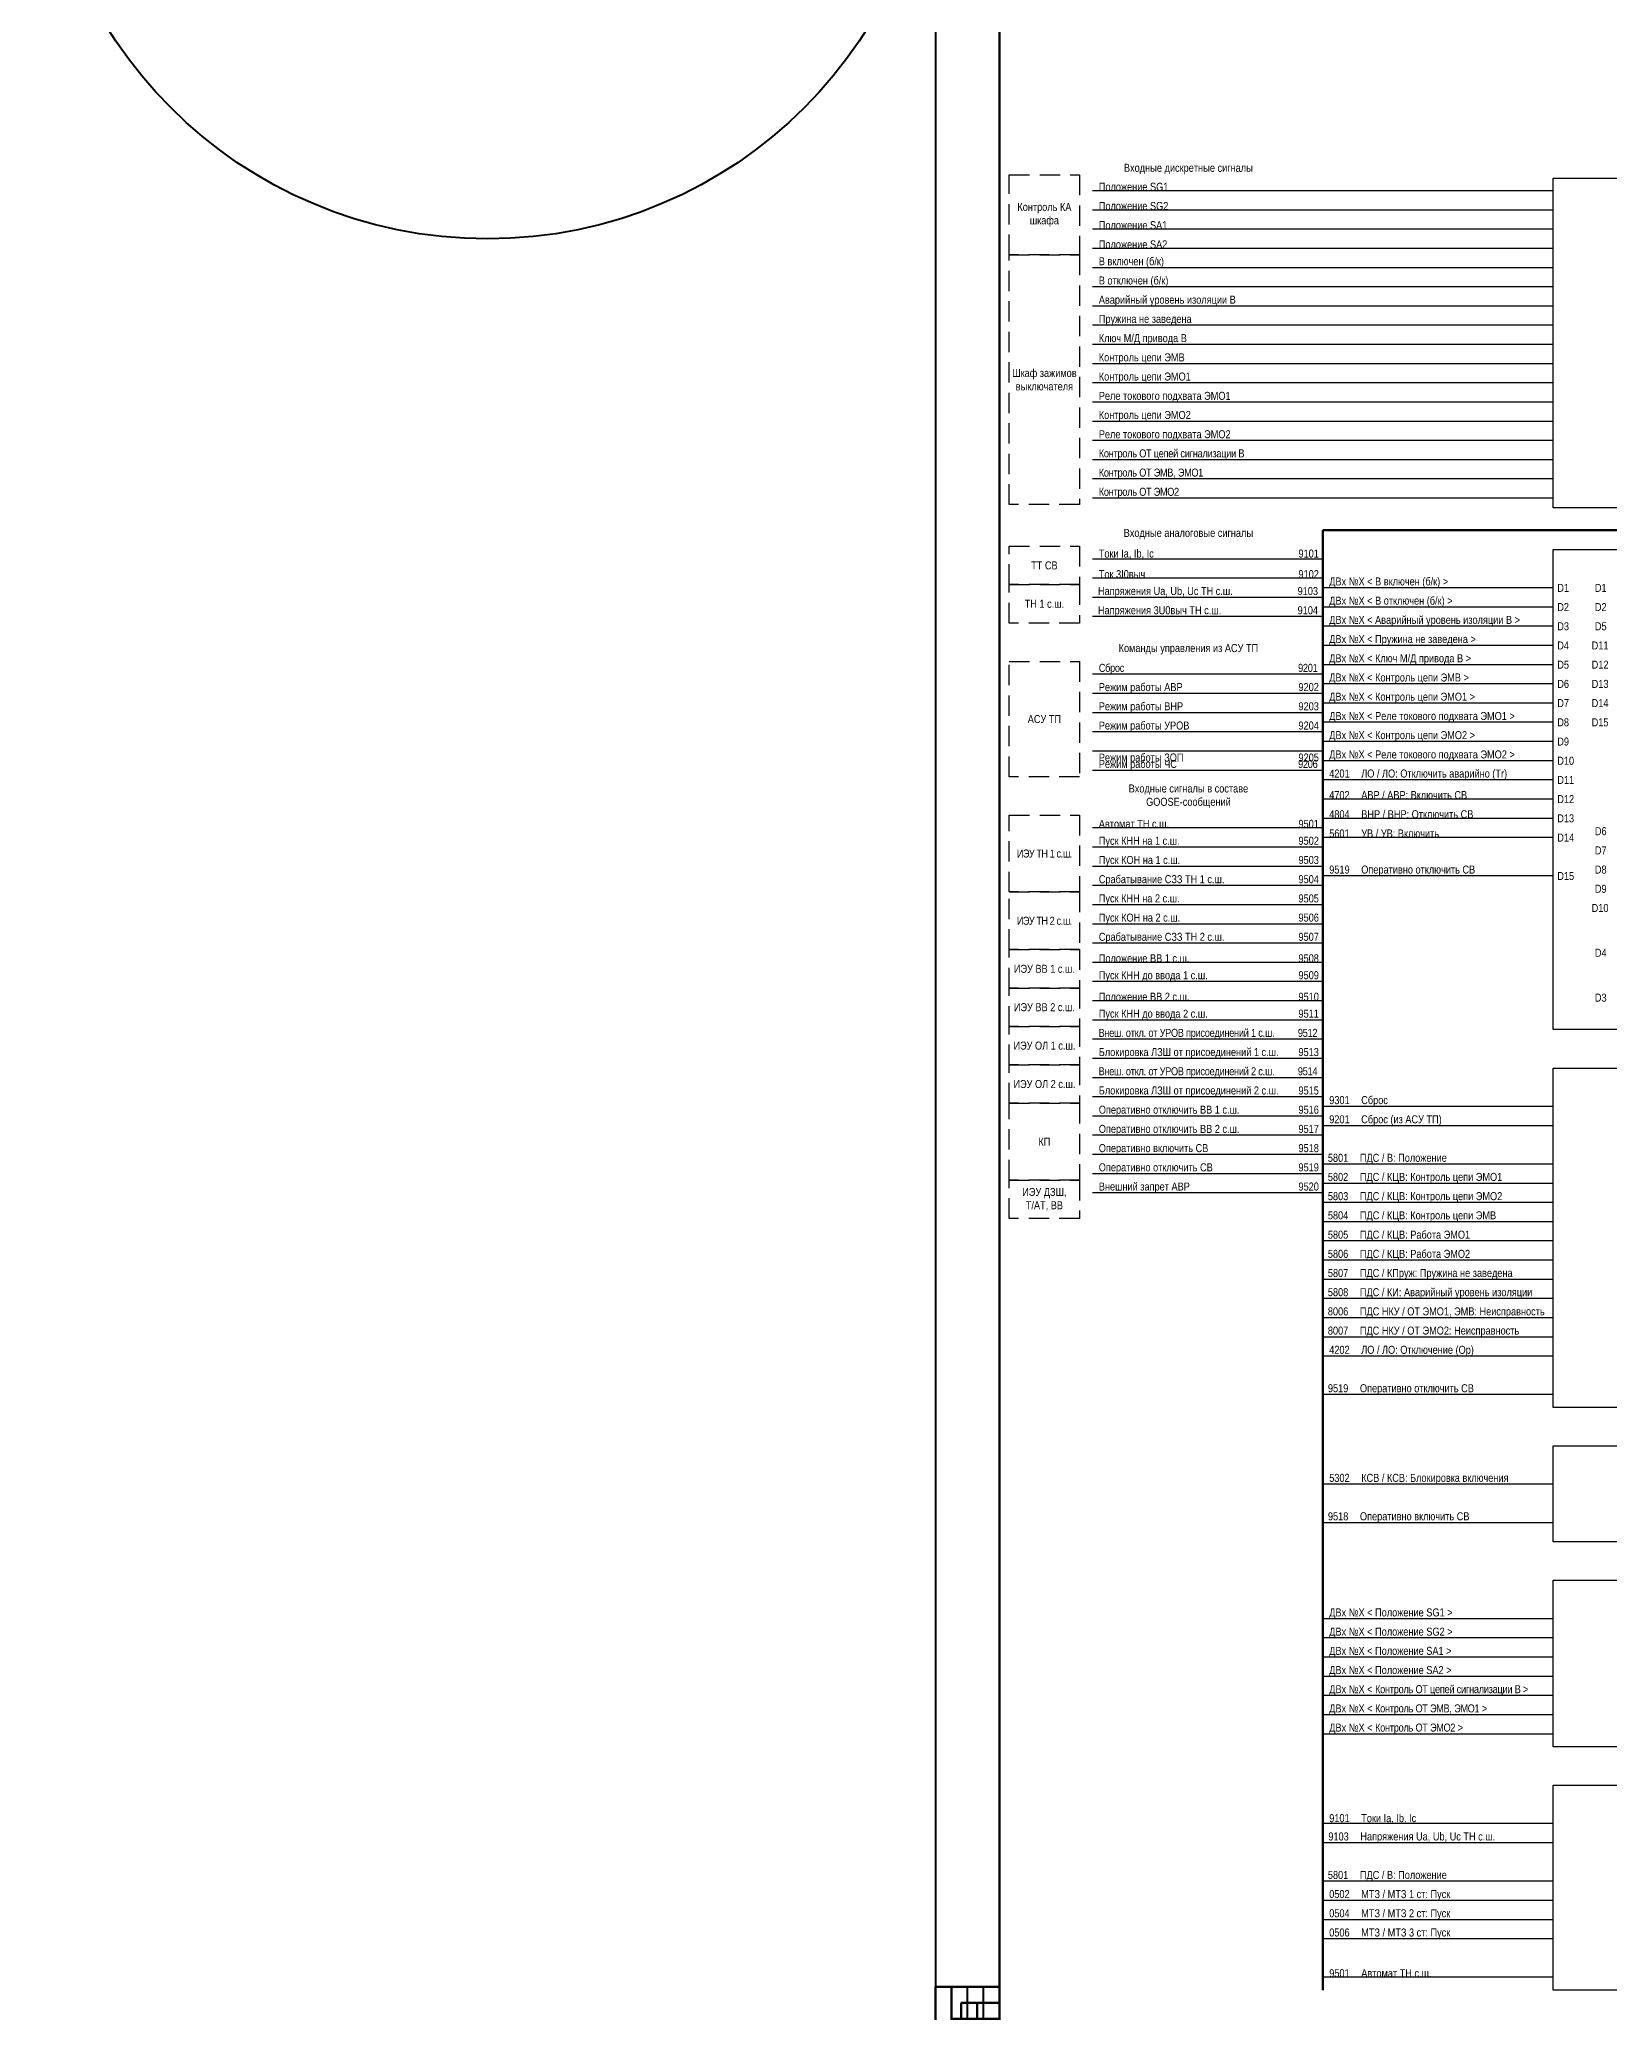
# Model space of a CAD drawing. Header units: millimetres. Extents: x 2179 to 12176, y -20554 to -12004.
# Drawn here: x 10410 to 10901, y -14520 to -13904 of the extents above; entities that cross this region are included whole.
import ezdxf
from ezdxf.enums import TextEntityAlignment as Align

# ---------------------------------------------------------------- set-up
doc = ezdxf.new("R2010")
doc.units = ezdxf.units.MM
doc.linetypes.add('штриховая2', pattern=[9.525, 6.35, -3.175])
for name, color, linetype, lineweight in [('GOOSE', 224, 'Continuous', 30), ('MMS', 190, 'Continuous', 30), ('Внутренняя шина', 4, 'Continuous', 70), ('Вход-Аналоги', 5, 'Continuous', 30), ('Дискретные входы', 134, 'Continuous', 30), ('Линии связи', 75, 'Continuous', 30), ('Основная', 7, 'Continuous', 30), ('Основная сплошная', 7, 'Continuous', 30), ('Сигналы внутр.', 13, 'Continuous', 30)]:
    doc.layers.add(name, color=color, linetype=linetype, lineweight=lineweight)
doc.layers.add('Рамка внешняя', color=8, linetype='Continuous', lineweight=40, plot=False)
doc.styles.add('2.5_Gost_RD', font='ARIALN.TTF', dxfattribs={"height": 2.5})
doc.styles.add('Narrow', font='ARIALN.TTF')
doc.styles.add('Табл дан', font='ARIALN.TTF')

# ---------------------------------------------------------------- blocks, each defined once
blk = doc.blocks.new('*T17')
at = {"color": 0, "linetype": 'ByBlock', "lineweight": 50, "transparency": 16777216}
for p, q in [((0, 0), (0, 65)), ((0, 65), (20, 65)), ((5, 0), (5, 65)), ((20, 0), (20, 65)), ((5, 55), (20, 55)), ((5, 40), (20, 40)), ((5, 20), (20, 20)), ((0, 0), (20, 0))]:
    blk.add_line(p, q, dxfattribs=at)
at = {"color": 0, "linetype": 'ByBlock', "lineweight": -2, "transparency": 16777216}
for p, q in [((10, 0), (10, 65)), ((15, 0), (15, 65))]:
    blk.add_line(p, q, dxfattribs=at)
at = {"color": 0, "transparency": 16777216, "insert": (2.5, 1), "char_height": 2.5, "width": 63, "attachment_point": 4, "rotation": 90, "style": '2.5_Gost_RD'}
blk.add_mtext('Согласовано', dxfattribs=at)
blk = doc.blocks.new('*T18')
at = {"color": 0, "linetype": 'ByBlock', "lineweight": 50, "transparency": 16777216}
for p, q in [((0, 0), (0, 145)), ((0, 145), (12, 145)), ((5, 0), (5, 145)), ((12, 0), (12, 145)), ((0, 110), (12, 110)), ((0, 85), (12, 85)), ((0, 60), (12, 60)), ((0, 25), (12, 25)), ((0, 0), (12, 0))]:
    blk.add_line(p, q, dxfattribs=at)
at = {"color": 0, "transparency": 16777216, "char_height": 2.5, "attachment_point": 5, "rotation": 90, "style": '2.5_Gost_RD'}
for s, insert, width in [('{\\C256;Подпись и дата}', (2.5, 127.5), 33), ('{\\C256;Инв. N дубл.}', (2.5, 97.5), 23), ('{\\C256;Взам. инв. N}', (2.5, 72.5), 23), ('Подпись и дата', (2.5, 42.5), 33), ('Инв. N подл.', (2.5, 12.5), 23)]:
    blk.add_mtext(s, dxfattribs=dict(at, insert=insert, width=width))
blk = doc.blocks.new('*U15')
blk.add_lwpolyline([(0, 0), (1189, 0), (1189, 841), (0, 841)], close=True)
at = {"lineweight": 50}
blk.add_lwpolyline([(20, 836), (1184, 836), (1184, 5), (20, 5)], close=True, dxfattribs=at)
for name, p in [('*T17', (0, 90)), ('*T18', (8, 5))]:
    blk.add_blockref(name, p)
at = {"style": '2.5_Gost_RD', "flags": 8}
blk.add_attdef('ФОРМАТ', text='', height=2.5, dxfattribs=at).set_placement((1134, 4), align=Align.TOP_LEFT)

msp = doc.modelspace()

# ---------------------------------------------------------------- linework, layer by layer
at = {"layer": 'Внутренняя шина'}
for points in [[(10811, -14513), (10811, -14057)], [(10811, -14057), (11071, -14057)]]:
    msp.add_lwpolyline(points, dxfattribs=at)
at = {"layer": 'Линии связи', "ltscale": 0.5}
for points in [[(10883, -13951), (10739, -13951)], [(10883, -13957), (10739, -13957)], [(10883, -13963), (10739, -13963)], [(10883, -13969), (10739, -13969)], [(10883, -13975), (10739, -13975)], [(10883, -13981), (10739, -13981)], [(10883, -13987), (10739, -13987)], [(10883, -13993), (10739, -13993)], [(10883, -13999), (10739, -13999)], [(10883, -14005), (10739, -14005)], [(10883, -14011), (10739, -14011)], [(10883, -14017), (10739, -14017)], [(10883, -14023), (10739, -14023)], [(10883, -14029), (10739, -14029)], [(10883, -14035), (10739, -14035)], [(10883, -14041), (10739, -14041)], [(10883, -14047), (10739, -14047)], [(10811, -14066), (10739, -14066)], [(10811, -14072), (10739, -14072)], [(10883, -14075), (10811, -14075)], [(10883, -14081), (10811, -14081)], [(10883, -14087), (10811, -14087)], [(10883, -14093), (10811, -14093)], [(10883, -14099), (10811, -14099)], [(10811, -14102), (10739, -14102)], [(10883, -14105), (10811, -14105)], [(10883, -14111), (10811, -14111)], [(10883, -14117), (10811, -14117)], [(10883, -14123), (10811, -14123)], [(10883, -14129), (10811, -14129)], [(10883, -14135), (10811, -14135)], [(10883, -14141), (10811, -14141)], [(10811, -14150), (10739, -14150)], [(10883, -14147), (10811, -14147)], [(10811, -14156), (10739, -14156)], [(10883, -14153), (10811, -14153)], [(10811, -14162), (10739, -14162)], [(10883, -14165), (10811, -14165)], [(10811, -14174), (10739, -14174)], [(10811, -14180), (10739, -14180)], [(10811, -14192), (10739, -14192)], [(10811, -14198), (10739, -14198)], [(10811, -14204), (10739, -14204)], [(10811, -14210), (10739, -14210)], [(10811, -14222), (10739, -14222)], [(10811, -14234), (10739, -14234)], [(10883, -14255), (10811, -14255)], [(10883, -14261), (10811, -14261)], [(10883, -14267), (10811, -14267)], [(10883, -14273), (10811, -14273)], [(10883, -14279), (10811, -14279)], [(10883, -14285), (10811, -14285)], [(10883, -14291), (10811, -14291)], [(10883, -14297), (10811, -14297)], [(10883, -14315), (10811, -14315)], [(10883, -14327), (10811, -14327)], [(10883, -14397), (10811, -14397)], [(10883, -14403), (10811, -14403)], [(10883, -14409), (10811, -14409)], [(10883, -14415), (10811, -14415)], [(10883, -14421), (10811, -14421)], [(10883, -14427), (10811, -14427)], [(10883, -14433), (10811, -14433)], [(10883, -14461), (10811, -14461)], [(10883, -14479), (10811, -14479)], [(10883, -14485), (10811, -14485)], [(10883, -14491), (10811, -14491)], [(10883, -14497), (10811, -14497)], [(10883, -14509), (10811, -14509)]]:
    msp.add_lwpolyline(points, dxfattribs=at)
at = {"layer": 'Линии связи'}
for points in [[(10811, -14078), (10739, -14078)], [(10811, -14084), (10739, -14084)], [(10811, -14108), (10739, -14108)], [(10811, -14114), (10739, -14114)], [(10811, -14120), (10739, -14120)], [(10811, -14126), (10739, -14126)], [(10811, -14132), (10739, -14132)], [(10811, -14168), (10739, -14168)], [(10811, -14186), (10739, -14186)], [(10811, -14216), (10739, -14216)], [(10811, -14228), (10739, -14228)], [(10811, -14240), (10739, -14240)], [(10883, -14237), (10811, -14237)], [(10811, -14246), (10739, -14246)], [(10883, -14243), (10811, -14243)], [(10811, -14252), (10739, -14252)], [(10811, -14258), (10739, -14258)], [(10811, -14264), (10739, -14264)], [(10883, -14303), (10811, -14303)], [(10883, -14309), (10811, -14309)], [(10883, -14355), (10811, -14355)], [(10883, -14367), (10811, -14367)], [(10883, -14467), (10811, -14467)]]:
    msp.add_lwpolyline(points, dxfattribs=at)
at = {"layer": 'Основная'}
for points in [[(10883, -13947), (10999, -13947), (10999, -14050), (10883, -14050)], [(10883, -14063), (10999, -14063), (10999, -14213), (10883, -14213)], [(10883, -14225), (10999, -14225), (10999, -14331), (10883, -14331)], [(10883, -14343), (10999, -14343), (10999, -14373), (10883, -14373)], [(10883, -14385), (10999, -14385), (10999, -14437), (10883, -14437)], [(10883, -14449), (10999, -14449), (10999, -14513), (10883, -14513)]]:
    msp.add_lwpolyline(points, close=True, dxfattribs=at)
at = {"layer": 'Основная сплошная', "linetype": 'штриховая2'}
for points in [[(10735, -13971), (10713, -13971), (10713, -13946), (10735, -13946)], [(10735, -14049), (10713, -14049), (10713, -13971), (10735, -13971)], [(10735, -14074), (10713, -14074), (10713, -14062), (10735, -14062)], [(10735, -14086), (10713, -14086), (10713, -14074), (10735, -14074)], [(10735, -14134), (10713, -14134), (10713, -14098), (10735, -14098)], [(10735, -14170), (10713, -14170), (10713, -14146), (10735, -14146)], [(10735, -14188), (10713, -14188), (10713, -14170), (10735, -14170)], [(10735, -14200), (10713, -14200), (10713, -14188), (10735, -14188)], [(10735, -14212), (10713, -14212), (10713, -14200), (10735, -14200)], [(10735, -14224), (10713, -14224), (10713, -14212), (10735, -14212)], [(10735, -14236), (10713, -14236), (10713, -14224), (10735, -14224)], [(10735, -14260), (10713, -14260), (10713, -14236), (10735, -14236)], [(10735, -14272), (10713, -14272), (10713, -14260), (10735, -14260)]]:
    msp.add_lwpolyline(points, close=True, dxfattribs=at)
at = {"layer": 'Рамка внешняя'}
msp.add_circle((10550, -13826), 140, dxfattribs=at)

# ---------------------------------------------------------------- block references
msp.add_blockref('*U15', (10690, -14667), dxfattribs=at)

# ---------------------------------------------------------------- texts
at = {"layer": 'GOOSE', "char_height": 2.5, "attachment_point": 7, "style": 'Narrow'}
for s, insert, width in [('Автомат ТН с.ш.^I^I^I^I   9501^I', (10741, -14150), 70), ('9519^IОперативно отключить СВ', (10813, -14165), 48.0151), ('{\\T0.95;Внеш. откл. от УРОВ присоединений 1 с.ш.^I   9512^I}', (10740.93, -14216), 70.0735), ('Блокировка ЛЗШ от присоединений 1 с.ш.^I   9513^I', (10741, -14222), 70), ('{\\T0.95;Внеш. откл. от УРОВ присоединений 2 с.ш.^I   9514^I}', (10740.93, -14228), 70.0735), ('Блокировка ЛЗШ от присоединений 2 с.ш.^I   9515^I', (10741, -14234), 70), ('Оперативно отключить ВВ 1 с.ш.^I^I   9516^I', (10741, -14240), 70), ('Оперативно отключить ВВ 2 с.ш.^I^I   9517^I', (10741, -14246), 70), ('Оперативно включить СВ^I^I   ^I   9518^I', (10741, -14252), 70), ('Оперативно отключить СВ^I^I   ^I   9519^I', (10741, -14258), 70), ('\\A1;  9519{\\A0;^I  Оперативно отключить СВ}^I^I ', (10811, -14327), 70), ('\\A1;  9518{\\A0;^I  Оперативно включить СВ}^I^I ', (10811, -14367), 70), ('9501^IАвтомат ТН с.ш.', (10813, -14509), 58)]:
    msp.add_mtext(s, dxfattribs=dict(at, insert=insert, width=width))
at = {"layer": 'GOOSE', "ltscale": 0.5, "char_height": 2.5, "width": 70, "attachment_point": 7, "style": 'Narrow'}
for s, insert in [('Пуск КНН на 1 с.ш.^I^I^I^I   9502^I', (10741, -14156)), ('Пуск КОН на 1 с.ш.^I^I^I^I   9503^I', (10741, -14162)), ('\\pt40,50,60,70;Срабатывание СЗЗ ТН 1 с.ш.^I^I^I   9504^I', (10741, -14168)), ('Пуск КНН на 2 с.ш.^I^I^I^I   9505^I', (10741, -14174)), ('Пуск КОН на 2 с.ш.^I^I^I^I   9506^I', (10741, -14180)), ('\\pt40,50,60;Срабатывание СЗЗ ТН 2 с.ш.^I^I^I   9507', (10741, -14186)), ('Положение ВВ 1 с.ш.^I^I^I^I   9508', (10741, -14192)), ('Пуск КНН до ввода 1 с.ш.^I^I^I   9509', (10741, -14198)), ('Положение ВВ 2 с.ш.^I^I^I^I   9510^I', (10741, -14204)), ('Пуск КНН до ввода 2 с.ш.^I^I^I   9511', (10741, -14210)), ('\\pt30,40,50,60;Внешний запрет АВР^I^I^I^I   9520', (10741, -14264))]:
    msp.add_mtext(s, dxfattribs=dict(at, insert=insert))
at = {"layer": 'MMS', "char_height": 2.5, "attachment_point": 7, "style": 'Narrow'}
for s, insert, width in [('{\\T0.95;Сброс^I^I^I^I^I^I   9201^I}', (10741, -14102), 70), ('Режим работы АВР^I^I^I^I   9202^I', (10741, -14108), 70), ('Режим работы ВНР^I^I^I^I   9203^I', (10741, -14114), 70), ('Режим работы УРОВ^I^I^I^I   9204^I', (10741, -14120), 70), ('Режим работы ЗОП^I^I^I^I   9205^I', (10741, -14130), 70), ('Режим работы ЧС{\\T0.95;^I^I^I^I   9206^I}', (10741, -14132), 70), ('9301^IСброс', (10813, -14237), 58), ('9201^IСброс (из АСУ ТП)', (10813, -14243), 58)]:
    msp.add_mtext(s, dxfattribs=dict(at, insert=insert, width=width))
at = {"layer": 'Вход-Аналоги', "char_height": 2.5, "attachment_point": 7, "style": 'Narrow'}
for s, insert, width in [('Токи Ia, Ib, Ic^I^I^I^I^I   9101^I', (10741, -14066), 70), ('Ток 3I0выч^I^I^I^I^I   9102^I', (10741, -14072), 70), ('Напряжения Ua, Ub, Uc ТН с.ш.^I^I   9103^I', (10740.73, -14078), 70.2651), ('Напряжения 3U0выч ТН с.ш.^I^I^I   9104^I', (10740.73, -14084), 70.2651), ('9101^IТоки Ia, Ib, Ic', (10813, -14461), 48), ('9103^IНапряжения Ua, Ub, Uc ТН с.ш.', (10812.73, -14467), 53.2651)]:
    msp.add_mtext(s, dxfattribs=dict(at, insert=insert, width=width))
at = {"layer": 'Дискретные входы', "ltscale": 0.5, "char_height": 2.5, "width": 70, "attachment_point": 7, "style": 'Narrow'}
for s, insert in [('Положение SG1', (10741, -13951)), ('Положение SG2', (10741, -13957)), ('\\A1;Положение SA1', (10741, -13963)), ('\\A1;Положение SA2', (10741, -13969)), ('В включен (б/к)', (10741, -13975)), ('\\pt10;Аварийный уровень изоляции В', (10741, -13987)), ('В отключен (б/к)', (10741, -13981)), ('\\pt10;Пружина не заведена', (10741, -13993)), ('\\pt10;Ключ М/Д привода В', (10741, -13999)), ('Контроль цепи ЭМВ', (10741, -14005)), ('Контроль цепи ЭМО1', (10741, -14011)), ('Реле токового подхвата ЭМО1', (10741, -14017)), ('Контроль цепи ЭМО2', (10741, -14023)), ('Реле токового подхвата ЭМО2', (10741, -14029)), ('\\A1;{\\T0.95;Контроль ОТ цепей сигнализации В}', (10741, -14035)), ('\\A1;{\\T0.95;Контроль ОТ ЭМВ, ЭМО1}', (10741, -14041)), ('\\A1;{\\T0.95;Контроль ОТ ЭМО2}', (10741, -14047))]:
    msp.add_mtext(s, dxfattribs=dict(at, insert=insert))
at = {"layer": 'Основная', "style": 'Табл дан'}
for s, p in [('D1', (10884.25, -14075)), ('D1', (10896, -14075)), ('D2', (10884.25, -14081)), ('D2', (10896, -14081)), ('D3', (10884.25, -14087)), ('D5', (10896, -14087)), ('D4', (10884.25, -14093)), ('D11', (10895, -14093)), ('D5', (10884.25, -14099)), ('D12', (10895, -14099)), ('D6', (10884.25, -14105)), ('D13', (10895, -14105)), ('D7', (10884.25, -14111)), ('D14', (10895, -14111)), ('D8', (10884.25, -14117)), ('D15', (10895, -14117)), ('D9', (10884.25, -14123)), ('D10', (10884.25, -14129)), ('D11', (10884.25, -14135)), ('D12', (10884.25, -14141)), ('D13', (10884.25, -14147)), ('D6', (10896, -14151)), ('D14', (10884.25, -14153)), ('D7', (10896, -14157)), ('D8', (10896, -14163)), ('D15', (10884.25, -14165)), ('D9', (10896, -14169)), ('D10', (10895, -14175)), ('D4', (10896, -14189)), ('D3', (10896, -14203))]:
    msp.add_text(s, height=2.5, dxfattribs=at).set_placement(p, align=Align.MIDDLE_LEFT)
at = {"layer": 'Основная', "char_height": 2.5, "width": 60, "attachment_point": 8, "style": 'Narrow'}
for s, insert in [('\\pt55;Входные дискретные сигналы', (10769, -13945.81)), ('\\pt55;Входные аналоговые сигналы', (10769, -14059.81)), ('\\pt55;Команды управления из АСУ ТП', (10769, -14095.81)), ('\\pt55;Входные сигналы в составе GOOSE-сообщений', (10769, -14143.81))]:
    msp.add_mtext(s, dxfattribs=dict(at, insert=insert))
at = {"layer": 'Основная сплошная', "char_height": 2.5, "width": 22, "attachment_point": 5, "style": 'Narrow'}
for s, insert in [('\\pt55;Контроль КА шкафа', (10724, -13958.5)), ('\\pt55;Шкаф зажимов выключателя', (10724, -14010)), ('\\pt55;ТТ СВ', (10724, -14068)), ('\\pt55;ТН 1 с.ш.', (10724, -14080)), ('\\pt55;АСУ ТП', (10724, -14116)), ('\\pt55;{\\T0.9;ИЭУ ТН 1 с.ш.}', (10724, -14158)), ('\\pt55;{\\T0.9;ИЭУ ТН 2 с.ш.}', (10724, -14179)), ('\\pt55;ИЭУ ВВ 1 с.ш.', (10724, -14194)), ('\\pt55;ИЭУ ВВ 2 с.ш.', (10724, -14206)), ('\\pt55;ИЭУ ОЛ 1 с.ш.', (10724, -14218)), ('\\pt55;ИЭУ ОЛ 2 с.ш.', (10724, -14230)), ('\\pt55;КП', (10724, -14248)), ('\\pt55;ИЭУ ДЗШ, ^JТ/АТ, ВВ', (10724, -14266))]:
    msp.add_mtext(s, dxfattribs=dict(at, insert=insert))
at = {"layer": 'Сигналы внутр.', "ltscale": 0.5, "char_height": 2.5, "attachment_point": 7, "style": 'Narrow'}
for s, insert, width in [('ДВх №X < В включен (б/к) >', (10813, -14075), 58), ('ДВх №X < В отключен (б/к) >', (10813, -14081), 58), ('\\pt10;ДВх №X < Аварийный уровень изоляции В >', (10813, -14087), 70), ('\\pt10;ДВх №X < Пружина не заведена >', (10813, -14093), 58), ('ДВх №X < Ключ М/Д привода В >', (10813, -14099), 58), ('ДВх №X < Контроль цепи ЭМВ >', (10813, -14105), 58), ('ДВх №X < Контроль цепи ЭМО1 >', (10813, -14111), 58), ('ДВх №X < Реле токового подхвата ЭМО1 >', (10813, -14117), 58), ('ДВх №X < Контроль цепи ЭМО2 >', (10813, -14123), 58), ('\\pt0;ДВх №X < Реле токового подхвата ЭМО2 >', (10813, -14129), 58), ('\\A1;4201^IЛО / ЛО: Отключить аварийно (Tr)', (10813, -14135), 70), ('4702^IАВР / АВР: Включить СВ', (10813, -14141), 58), ('4804^IВНР / ВНР: Отключить СВ', (10813, -14147), 58), ('4202^IЛО / ЛО: Отключение (Op)', (10813, -14315), 58), ('ДВх №X < Положение SG1 >', (10813, -14397), 70), ('ДВх №X < Положение SG2 >^I^I^I', (10813, -14403), 70), ('ДВх №X < {\\A1;Положение SA1 > ^I}', (10813, -14409), 70), ('ДВх №X < {\\A1;Положение SA2 >^I^I^I   }', (10813, -14415), 70), ('ДВх №X < {\\A1;\\T0.95;Контроль ОТ цепей сигнализации В >\\T1;   }', (10813, -14421), 70), ('ДВх №X < {\\A1;\\T0.95;Контроль ОТ ЭМВ, ЭМО1\\T1; >}', (10813, -14427), 70), ('ДВх №X < {\\A1;\\T0.95;Контроль ОТ ЭМО2\\T1; >}', (10813, -14433), 70)]:
    msp.add_mtext(s, dxfattribs=dict(at, insert=insert, width=width))
at = {"layer": 'Сигналы внутр.', "char_height": 2.5, "attachment_point": 7}
for s, insert, width, style in [('5601^IУВ / УВ: Включить', (10813, -14153), 48.0151, 'Narrow'), ('5801^IПДС / В: Положение^I', (10812.57, -14255), 70.43, 'Табл дан'), ('5802^IПДС / КЦВ: Контроль цепи ЭМО1', (10812.57, -14261), 70.43, 'Табл дан'), ('5803^IПДС / КЦВ: Контроль цепи ЭМО2', (10812.57, -14267), 70.43, 'Табл дан'), ('5804^IПДС / КЦВ: Контроль цепи ЭМВ', (10812.57, -14273), 70.43, 'Табл дан'), ('5805^IПДС / КЦВ: Работа ЭМО1', (10812.57, -14279), 70.43, 'Табл дан'), ('5806^IПДС / КЦВ: Работа ЭМО2 ', (10812.57, -14285), 70.43, 'Табл дан'), ('5807^IПДС / КПруж: Пружина не заведена', (10812.57, -14291), 70.43, 'Табл дан'), ('5808^IПДС / КИ: Аварийный уровень изоляции', (10812.57, -14297), 70.43, 'Табл дан'), ('\\A1;8006{\\A0;\\T0.95;^I\\T1;ПДС НКУ / ОТ ЭМО1, ЭМВ: Неисправность}', (10812.57, -14303), 70.43, 'Табл дан'), ('\\A1;8007{\\A0;^IПДС НКУ / ОТ ЭМО2: Неисправность}^I   ', (10812.57, -14309), 70.43, 'Табл дан'), ('5302^IКСВ / КСВ: Блокировка включения', (10813, -14355), 70, 'Narrow'), ('5801^IПДС / В: Положение', (10812.57, -14479), 41, 'Табл дан'), ('0502^IМТЗ / {\\A1;МТЗ 1 ст: Пуск}', (10813, -14485), 58, 'Narrow'), ('0504^IМТЗ / {\\A1;МТЗ 2 ст: Пуск}', (10813, -14491), 58, 'Narrow'), ('0506^IМТЗ / {\\A1;МТЗ 3 ст: Пуск}', (10813, -14497), 58, 'Narrow')]:
    msp.add_mtext(s, dxfattribs=dict(at, insert=insert, width=width, style=style))

doc.saveas('drawing.dxf')
